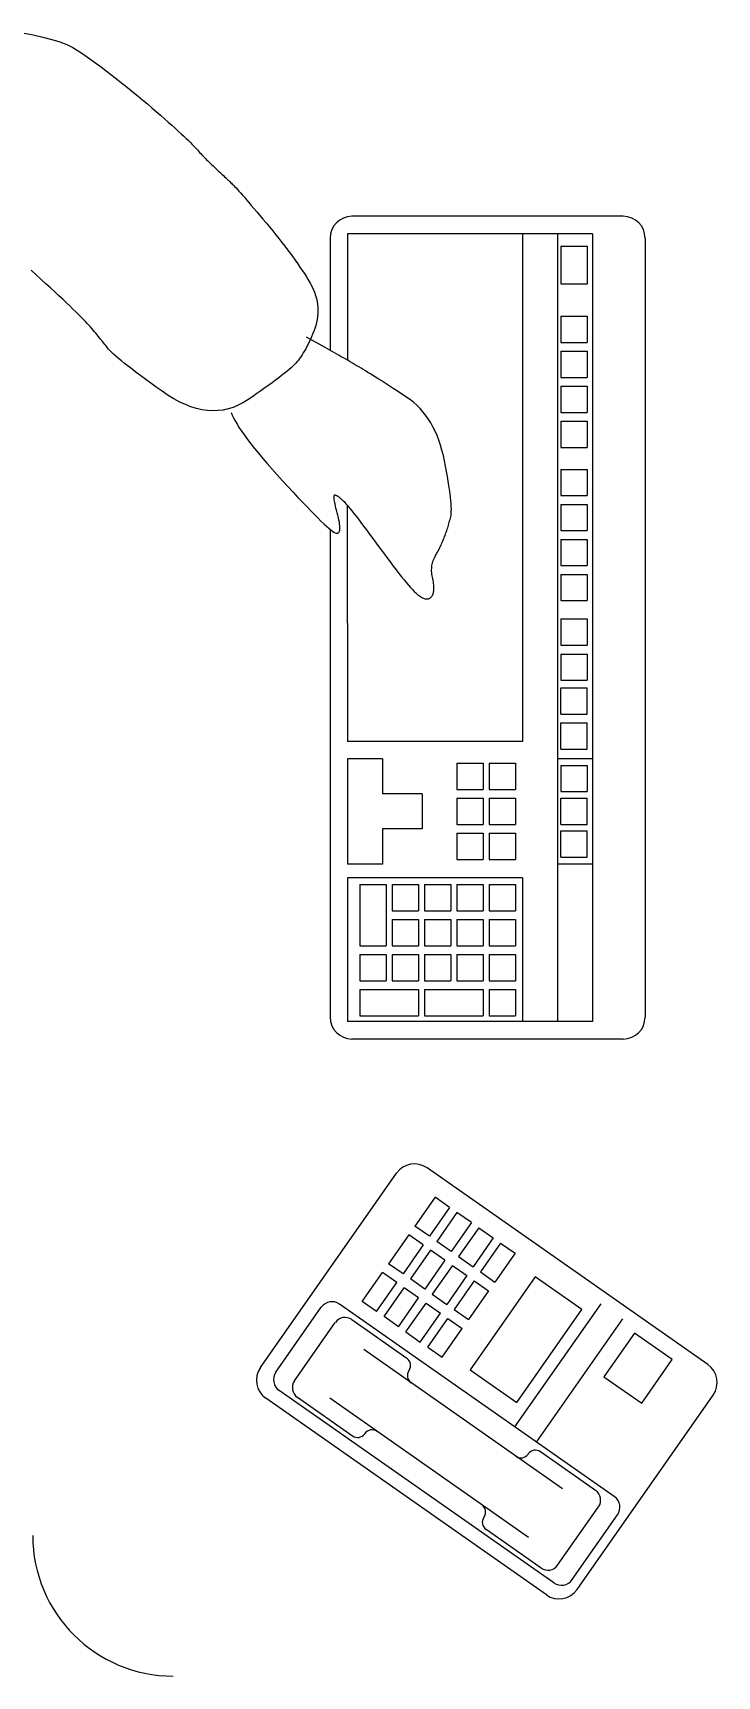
# Model space of a CAD drawing. Header units: metres. Extents: x 1905 to 1922.2, y 1773.7 to 1790.9.
# Drawn here: x 1911.929 to 1912.319, y 1788.964 to 1789.899 of the extents above; entities that cross this region are included whole.
import ezdxf

# ---------------------------------------------------------------- set-up
doc = ezdxf.new("R2010")
doc.units = ezdxf.units.M

# ---------------------------------------------------------------- blocks, each defined once
blk = doc.blocks.new('scrivania_4')
at = {"linetype": 'Continuous'}
for p, q in [((306.50374, 147.72431), (306.50986, 147.72319)), ((306.50986, 147.72319), (306.51545, 147.72195)), ((306.51545, 147.72195), (306.52051, 147.72061)), ((306.52051, 147.72061), (306.52504, 147.71915)), ((306.52504, 147.71915), (306.52904, 147.7176)), ((306.52904, 147.7176), (306.53251, 147.71593)), ((306.53251, 147.71593), (306.53545, 147.71416)), ((306.53545, 147.71416), (306.53812, 147.71232)), ((306.53812, 147.71232), (306.54079, 147.71045)), ((306.54079, 147.71045), (306.54345, 147.70856)), ((306.54345, 147.70856), (306.5461, 147.70665)), ((306.5461, 147.70665), (306.54875, 147.70471)), ((306.54875, 147.70471), (306.5514, 147.70274)), ((306.5514, 147.70274), (306.55403, 147.70075)), ((306.55403, 147.70075), (306.55666, 147.69873)), ((306.55666, 147.69873), (306.55929, 147.69669)), ((306.55929, 147.69669), (306.56191, 147.69462)), ((306.56191, 147.69462), (306.56452, 147.69253)), ((306.56452, 147.69253), (306.56712, 147.69041)), ((306.56712, 147.69041), (306.56972, 147.68826)), ((306.56972, 147.68826), (306.57232, 147.68609)), ((306.57232, 147.68609), (306.5749, 147.6839)), ((306.5749, 147.6839), (306.57748, 147.68168)), ((306.57748, 147.68168), (306.58, 147.67949)), ((306.58, 147.67949), (306.58239, 147.67741)), ((306.58239, 147.67741), (306.58466, 147.67541)), ((306.58466, 147.67541), (306.5868, 147.67352)), ((306.5868, 147.67352), (306.58882, 147.67172)), ((306.58882, 147.67172), (306.59072, 147.67003)), ((306.59072, 147.67003), (306.59249, 147.66842)), ((306.59249, 147.66842), (306.59413, 147.66692)), ((306.59413, 147.66692), (306.59565, 147.66551)), ((306.59565, 147.66551), (306.59705, 147.6642)), ((306.59705, 147.6642), (306.59832, 147.66299)), ((306.59832, 147.66299), (306.59947, 147.66187)), ((306.59947, 147.66187), (306.60049, 147.66085)), ((306.60049, 147.66085), (306.60139, 147.65993)), ((306.60139, 147.65993), (306.60217, 147.65911)), ((306.60217, 147.65911), (306.60282, 147.65838)), ((306.60282, 147.65838), (306.60342, 147.6577)), ((306.60342, 147.6577), (306.60402, 147.65701)), ((306.60402, 147.65701), (306.60464, 147.65633)), ((306.60464, 147.65633), (306.60528, 147.65564)), ((306.60528, 147.65564), (306.60592, 147.65494)), ((306.60592, 147.65494), (306.60658, 147.65425)), ((306.60658, 147.65425), (306.60725, 147.65355)), ((306.60725, 147.65355), (306.60793, 147.65285)), ((306.60793, 147.65285), (306.60863, 147.65214)), ((306.60863, 147.65214), (306.60934, 147.65143)), ((306.60934, 147.65143), (306.61006, 147.65072)), ((306.61006, 147.65072), (306.6108, 147.65001)), ((306.6108, 147.65001), (306.61154, 147.64929)), ((306.61154, 147.64929), (306.6123, 147.64857)), ((306.6123, 147.64857), (306.61308, 147.64785)), ((306.61308, 147.64785), (306.61386, 147.64712)), ((306.61386, 147.64712), (306.61464, 147.6464)), ((306.61464, 147.6464), (306.6154, 147.6457)), ((306.6154, 147.6457), (306.61614, 147.64502)), ((306.61614, 147.64502), (306.61685, 147.64436)), ((306.61685, 147.64436), (306.61754, 147.64372)), ((306.61754, 147.64372), (306.61821, 147.64309)), ((306.61821, 147.64309), (306.61886, 147.64249)), ((306.61886, 147.64249), (306.61948, 147.6419)), ((306.61948, 147.6419), (306.62008, 147.64133)), ((306.62008, 147.64133), (306.62066, 147.64078)), ((306.62066, 147.64078), (306.62122, 147.64025)), ((306.62122, 147.64025), (306.62176, 147.63974)), ((306.62176, 147.63974), (306.62227, 147.63925)), ((306.62227, 147.63925), (306.62276, 147.63877)), ((306.62276, 147.63877), (306.62323, 147.63832)), ((306.62323, 147.63832), (306.62367, 147.63788)), ((306.62367, 147.63788), (306.62415, 147.63739)), ((306.62415, 147.63739), (306.62473, 147.63679)), ((306.62473, 147.63679), (306.62539, 147.63607)), ((306.62539, 147.63607), (306.62615, 147.63524)), ((306.62615, 147.63524), (306.62701, 147.63429)), ((306.62701, 147.63429), (306.62795, 147.63322)), ((306.62795, 147.63322), (306.62899, 147.63204)), ((306.62899, 147.63204), (306.63012, 147.63074)), ((306.63012, 147.63074), (306.63134, 147.62932)), ((306.63134, 147.62932), (306.63266, 147.62779)), ((306.63266, 147.62779), (306.63407, 147.62614)), ((306.63407, 147.62614), (306.63557, 147.62437)), ((306.63557, 147.62437), (306.63717, 147.62249)), ((306.63717, 147.62249), (306.63885, 147.62049)), ((306.63885, 147.62049), (306.64063, 147.61838)), ((306.84568, 147.61995), (306.6913, 147.61995)), ((306.64063, 147.61838), (306.64251, 147.61615)), ((306.64251, 147.61615), (306.6444, 147.61388)), ((306.6444, 147.61388), (306.64624, 147.61164)), ((306.64624, 147.61164), (306.64803, 147.60943)), ((306.64803, 147.60943), (306.64977, 147.60725)), ((306.68881, 147.60999), (306.68881, 147.53802)), ((306.82825, 147.60999), (306.68881, 147.60999)), ((306.78841, 147.60999), (306.78841, 147.32115)), ((306.80833, 147.60999), (306.80833, 147.1618)), ((306.82825, 147.60999), (306.82825, 147.1618)), ((306.64977, 147.60725), (306.65145, 147.60511)), ((306.65145, 147.60511), (306.65308, 147.603)), ((306.65308, 147.603), (306.65466, 147.60092)), ((306.65466, 147.60092), (306.65619, 147.59888)), ((306.67885, 147.6075), (306.67885, 147.54375)), ((306.81024, 147.60296), (306.81024, 147.58153)), ((306.81024, 147.60296), (306.82518, 147.60296)), ((306.82518, 147.60296), (306.82518, 147.58153)), ((306.85813, 147.6075), (306.85813, 147.16429)), ((306.65619, 147.59888), (306.65766, 147.59687)), ((306.65766, 147.59687), (306.65908, 147.59489)), ((306.65908, 147.59489), (306.66045, 147.59295)), ((306.66045, 147.59295), (306.66176, 147.59104)), ((306.66176, 147.59104), (306.66303, 147.58916)), ((306.5116, 147.58665), (306.50878, 147.58925)), ((306.51445, 147.58407), (306.5116, 147.58665)), ((306.51717, 147.58159), (306.51445, 147.58407)), ((306.51976, 147.57922), (306.51717, 147.58159)), ((306.66303, 147.58916), (306.66424, 147.58731)), ((306.66424, 147.58731), (306.6654, 147.5855)), ((306.6654, 147.5855), (306.6665, 147.58372)), ((306.6665, 147.58372), (306.66753, 147.58195)), ((306.66753, 147.58195), (306.66845, 147.5802)), ((306.81024, 147.58153), (306.82518, 147.58153)), ((306.52221, 147.57695), (306.51976, 147.57922)), ((306.52454, 147.57478), (306.52221, 147.57695)), ((306.52674, 147.57273), (306.52454, 147.57478)), ((306.52882, 147.57077), (306.52674, 147.57273)), ((306.66845, 147.5802), (306.66926, 147.57845)), ((306.66926, 147.57845), (306.66997, 147.5767)), ((306.66997, 147.5767), (306.67057, 147.57496)), ((306.67057, 147.57496), (306.67107, 147.57323)), ((306.67107, 147.57323), (306.67146, 147.5715)), ((306.53076, 147.56893), (306.52882, 147.57077)), ((306.53257, 147.56718), (306.53076, 147.56893)), ((306.53426, 147.56554), (306.53257, 147.56718)), ((306.53581, 147.56401), (306.53426, 147.56554)), ((306.53724, 147.56258), (306.53581, 147.56401)), ((306.53853, 147.56126), (306.53724, 147.56258)), ((306.67146, 147.5715), (306.67174, 147.56977)), ((306.67181, 147.56293), (306.67156, 147.56124)), ((306.67174, 147.56977), (306.67192, 147.56805)), ((306.67195, 147.56463), (306.67181, 147.56293)), ((306.67192, 147.56805), (306.67199, 147.56634)), ((306.67199, 147.56634), (306.67195, 147.56463)), ((306.81024, 147.56312), (306.82518, 147.56312)), ((306.81024, 147.56312), (306.81024, 147.54818)), ((306.82518, 147.56312), (306.82518, 147.54818)), ((306.5397, 147.56004), (306.53853, 147.56126)), ((306.54074, 147.55893), (306.5397, 147.56004)), ((306.54165, 147.55792), (306.54074, 147.55893)), ((306.54248, 147.55697), (306.54165, 147.55792)), ((306.54329, 147.55605), (306.54248, 147.55697)), ((306.54408, 147.55514), (306.54329, 147.55605)), ((306.54485, 147.55425), (306.54408, 147.55514)), ((306.54559, 147.55338), (306.54485, 147.55425)), ((306.54631, 147.55252), (306.54559, 147.55338)), ((306.66956, 147.55453), (306.66893, 147.55293)), ((306.67018, 147.55618), (306.66956, 147.55453)), ((306.67075, 147.55786), (306.67018, 147.55618)), ((306.67121, 147.55954), (306.67075, 147.55786)), ((306.67156, 147.56124), (306.67121, 147.55954)), ((306.54701, 147.55169), (306.54631, 147.55252)), ((306.54769, 147.55088), (306.54701, 147.55169)), ((306.54834, 147.55008), (306.54769, 147.55088)), ((306.54897, 147.5493), (306.54834, 147.55008)), ((306.54958, 147.54854), (306.54897, 147.5493)), ((306.55017, 147.54781), (306.54958, 147.54854)), ((306.55074, 147.54708), (306.55017, 147.54781)), ((306.55128, 147.54638), (306.55074, 147.54708)), ((306.5518, 147.5457), (306.55128, 147.54638)), ((306.5523, 147.54504), (306.5518, 147.5457)), ((306.55288, 147.54433), (306.5523, 147.54504)), ((306.55364, 147.54351), (306.55288, 147.54433)), ((306.66501, 147.54453), (306.66433, 147.54332)), ((306.66568, 147.54579), (306.66501, 147.54453)), ((306.67615, 147.54528), (306.66556, 147.55127)), ((306.66634, 147.54711), (306.66568, 147.54579)), ((306.667, 147.54848), (306.66634, 147.54711)), ((306.66765, 147.54991), (306.667, 147.54848)), ((306.66829, 147.55139), (306.66765, 147.54991)), ((306.66893, 147.55293), (306.66829, 147.55139)), ((306.67747, 147.54454), (306.67615, 147.54528)), ((306.67879, 147.54379), (306.67747, 147.54454)), ((306.81024, 147.54818), (306.82518, 147.54818)), ((306.55458, 147.54257), (306.55364, 147.54351)), ((306.5557, 147.54153), (306.55458, 147.54257)), ((306.557, 147.54038), (306.5557, 147.54153)), ((306.55849, 147.53911), (306.557, 147.54038)), ((306.56015, 147.53774), (306.55849, 147.53911)), ((306.562, 147.53625), (306.56015, 147.53774)), ((306.56403, 147.53465), (306.562, 147.53625)), ((306.56624, 147.53295), (306.56403, 147.53465)), ((306.6577, 147.53471), (306.65667, 147.53376)), ((306.65861, 147.5356), (306.6577, 147.53471)), ((306.6594, 147.53642), (306.65861, 147.5356)), ((306.66013, 147.53724), (306.6594, 147.53642)), ((306.66085, 147.53812), (306.66013, 147.53724)), ((306.66156, 147.53905), (306.66085, 147.53812)), ((306.66226, 147.54003), (306.66156, 147.53905)), ((306.66296, 147.54107), (306.66226, 147.54003)), ((306.66365, 147.54217), (306.66296, 147.54107)), ((306.66433, 147.54332), (306.66365, 147.54217)), ((306.6801, 147.54304), (306.67879, 147.54379)), ((306.6814, 147.5423), (306.6801, 147.54304)), ((306.68269, 147.54156), (306.6814, 147.5423)), ((306.68398, 147.54082), (306.68269, 147.54156)), ((306.68527, 147.54008), (306.68398, 147.54082)), ((306.68654, 147.53934), (306.68527, 147.54008)), ((306.68781, 147.5386), (306.68654, 147.53934)), ((306.68908, 147.53787), (306.68781, 147.5386)), ((306.69033, 147.53714), (306.68908, 147.53787)), ((306.69159, 147.53641), (306.69033, 147.53714)), ((306.69283, 147.53568), (306.69159, 147.53641)), ((306.69407, 147.53495), (306.69283, 147.53568)), ((306.6953, 147.53422), (306.69407, 147.53495)), ((306.81024, 147.5432), (306.82518, 147.5432)), ((306.81024, 147.5432), (306.81024, 147.52826)), ((306.82518, 147.5432), (306.82518, 147.52826)), ((306.56864, 147.53113), (306.56624, 147.53295)), ((306.57121, 147.5292), (306.56864, 147.53113)), ((306.57397, 147.52715), (306.57121, 147.5292)), ((306.5769, 147.525), (306.57397, 147.52715)), ((306.64597, 147.52528), (306.64395, 147.52382)), ((306.64787, 147.52669), (306.64597, 147.52528)), ((306.64964, 147.52803), (306.64787, 147.52669)), ((306.65129, 147.5293), (306.64964, 147.52803)), ((306.65282, 147.53051), (306.65129, 147.5293)), ((306.65423, 147.53166), (306.65282, 147.53051)), ((306.65551, 147.53274), (306.65423, 147.53166)), ((306.65667, 147.53376), (306.65551, 147.53274)), ((306.69653, 147.5335), (306.6953, 147.53422)), ((306.69777, 147.53275), (306.69653, 147.5335)), ((306.69907, 147.53197), (306.69777, 147.53275)), ((306.70042, 147.53115), (306.69907, 147.53197)), ((306.70182, 147.53029), (306.70042, 147.53115)), ((306.70328, 147.52938), (306.70182, 147.53029)), ((306.70478, 147.52844), (306.70328, 147.52938)), ((306.70633, 147.52747), (306.70478, 147.52844)), ((306.70794, 147.52645), (306.70633, 147.52747)), ((306.70959, 147.52539), (306.70794, 147.52645)), ((306.7113, 147.52429), (306.70959, 147.52539)), ((306.81024, 147.52826), (306.82518, 147.52826)), ((306.58002, 147.52274), (306.5769, 147.525)), ((306.58332, 147.52037), (306.58002, 147.52274)), ((306.58669, 147.51807), (306.58332, 147.52037)), ((306.59002, 147.51604), (306.58669, 147.51807)), ((306.5933, 147.51428), (306.59002, 147.51604)), ((306.63465, 147.5173), (306.63201, 147.51551)), ((306.63716, 147.51903), (306.63465, 147.5173)), ((306.63955, 147.52069), (306.63716, 147.51903)), ((306.64181, 147.52229), (306.63955, 147.52069)), ((306.64395, 147.52382), (306.64181, 147.52229)), ((306.71306, 147.52316), (306.7113, 147.52429)), ((306.71487, 147.52198), (306.71306, 147.52316)), ((306.71673, 147.52077), (306.71487, 147.52198)), ((306.71864, 147.51952), (306.71673, 147.52077)), ((306.7206, 147.51822), (306.71864, 147.51952)), ((306.72261, 147.51689), (306.7206, 147.51822)), ((306.72461, 147.51549), (306.72261, 147.51689)), ((306.81024, 147.52328), (306.82518, 147.52328)), ((306.81024, 147.52328), (306.81024, 147.50834)), ((306.82518, 147.52328), (306.82518, 147.50834)), ((306.59654, 147.51278), (306.5933, 147.51428)), ((306.59973, 147.51154), (306.59654, 147.51278)), ((306.60288, 147.51058), (306.59973, 147.51154)), ((306.60599, 147.50987), (306.60288, 147.51058)), ((306.60906, 147.50944), (306.60599, 147.50987)), ((306.61208, 147.50927), (306.60906, 147.50944)), ((306.61506, 147.50936), (306.61208, 147.50927)), ((306.61799, 147.50972), (306.61506, 147.50936)), ((306.62088, 147.51035), (306.61799, 147.50972)), ((306.62373, 147.51124), (306.62088, 147.51035)), ((306.62255, 147.50834), (306.62315, 147.50686)), ((306.62315, 147.50686), (306.62391, 147.50525)), ((306.62654, 147.5124), (306.62373, 147.51124)), ((306.6293, 147.51382), (306.62654, 147.5124)), ((306.63201, 147.51551), (306.6293, 147.51382)), ((306.72652, 147.51397), (306.72461, 147.51549)), ((306.72834, 147.51233), (306.72652, 147.51397)), ((306.73007, 147.51059), (306.72834, 147.51233)), ((306.73171, 147.50872), (306.73007, 147.51059)), ((306.73327, 147.50675), (306.73171, 147.50872)), ((306.73474, 147.50466), (306.73327, 147.50675)), ((306.81024, 147.50834), (306.82518, 147.50834)), ((306.62391, 147.50525), (306.62484, 147.50352)), ((306.62484, 147.50352), (306.62594, 147.50166)), ((306.62594, 147.50166), (306.62719, 147.49968)), ((306.62719, 147.49968), (306.62862, 147.49757)), ((306.62862, 147.49757), (306.6302, 147.49533)), ((306.73612, 147.50247), (306.73474, 147.50466)), ((306.73741, 147.50015), (306.73612, 147.50247)), ((306.73862, 147.49772), (306.73741, 147.50015)), ((306.73973, 147.49519), (306.73862, 147.49772)), ((306.81024, 147.50336), (306.82518, 147.50336)), ((306.81024, 147.50336), (306.81024, 147.48842)), ((306.82518, 147.50336), (306.82518, 147.48842)), ((306.6302, 147.49533), (306.63195, 147.49296)), ((306.63195, 147.49296), (306.63387, 147.49047)), ((306.63387, 147.49047), (306.63595, 147.48785)), ((306.63595, 147.48785), (306.63819, 147.4851)), ((306.74076, 147.49253), (306.73973, 147.49519)), ((306.7417, 147.48977), (306.74076, 147.49253)), ((306.74256, 147.48689), (306.7417, 147.48977)), ((306.81024, 147.48842), (306.82518, 147.48842)), ((306.63819, 147.4851), (306.6406, 147.48223)), ((306.6406, 147.48223), (306.64317, 147.47923)), ((306.64317, 147.47923), (306.6459, 147.4761)), ((306.74333, 147.4839), (306.74256, 147.48689)), ((306.744, 147.48079), (306.74333, 147.4839)), ((306.74461, 147.4777), (306.744, 147.48079)), ((306.6459, 147.4761), (306.6488, 147.47284)), ((306.6488, 147.47284), (306.65187, 147.46946)), ((306.65187, 147.46946), (306.65493, 147.46612)), ((306.74517, 147.47476), (306.74461, 147.4777)), ((306.74568, 147.47197), (306.74517, 147.47476)), ((306.74613, 147.46932), (306.74568, 147.47197)), ((306.74653, 147.46682), (306.74613, 147.46932)), ((306.81024, 147.47596), (306.82518, 147.47596)), ((306.81024, 147.47596), (306.81024, 147.46102)), ((306.82518, 147.47596), (306.82518, 147.46102)), ((306.65493, 147.46612), (306.65784, 147.46297)), ((306.65784, 147.46297), (306.66058, 147.46003)), ((306.66058, 147.46003), (306.66317, 147.45728)), ((306.68118, 147.46045), (306.68122, 147.46083)), ((306.68119, 147.45997), (306.68118, 147.46045)), ((306.68122, 147.45939), (306.68119, 147.45997)), ((306.68122, 147.46083), (306.68129, 147.46112)), ((306.68129, 147.46112), (306.6814, 147.46131)), ((306.6814, 147.46131), (306.68155, 147.46141)), ((306.68155, 147.46141), (306.68173, 147.46141)), ((306.68173, 147.46141), (306.68195, 147.46135)), ((306.68195, 147.46135), (306.68217, 147.46126)), ((306.68217, 147.46126), (306.68241, 147.46115)), ((306.68241, 147.46115), (306.68266, 147.46102)), ((306.68266, 147.46102), (306.68293, 147.46087)), ((306.68293, 147.46087), (306.68321, 147.46069)), ((306.68321, 147.46069), (306.68351, 147.46048)), ((306.68351, 147.46048), (306.68382, 147.46026)), ((306.68382, 147.46026), (306.68415, 147.46001)), ((306.68415, 147.46001), (306.68449, 147.45974)), ((306.68449, 147.45974), (306.68484, 147.45944)), ((306.74688, 147.46446), (306.74653, 147.46682)), ((306.74718, 147.46225), (306.74688, 147.46446)), ((306.74742, 147.46019), (306.74718, 147.46225)), ((306.74762, 147.45828), (306.74742, 147.46019)), ((306.81024, 147.46102), (306.82518, 147.46102)), ((306.66317, 147.45728), (306.6656, 147.45474)), ((306.6656, 147.45474), (306.66786, 147.45239)), ((306.66786, 147.45239), (306.66997, 147.45025)), ((306.6813, 147.45872), (306.68122, 147.45939)), ((306.68142, 147.45795), (306.6813, 147.45872)), ((306.68157, 147.45708), (306.68142, 147.45795)), ((306.68175, 147.45612), (306.68157, 147.45708)), ((306.68198, 147.45506), (306.68175, 147.45612)), ((306.68224, 147.45391), (306.68198, 147.45506)), ((306.68254, 147.45266), (306.68224, 147.45391)), ((306.68288, 147.45131), (306.68254, 147.45266)), ((306.68325, 147.44987), (306.68288, 147.45131)), ((306.68484, 147.45944), (306.68521, 147.45912)), ((306.68521, 147.45912), (306.6856, 147.45877)), ((306.6856, 147.45877), (306.68599, 147.45841)), ((306.68599, 147.45841), (306.68641, 147.45801)), ((306.68641, 147.45801), (306.68683, 147.4576)), ((306.68683, 147.4576), (306.68732, 147.4571)), ((306.68732, 147.4571), (306.68791, 147.45644)), ((306.68791, 147.45644), (306.68861, 147.45563)), ((306.68861, 147.45563), (306.68881, 147.32115)), ((306.68861, 147.45563), (306.68941, 147.45467)), ((306.68941, 147.45467), (306.69031, 147.45355)), ((306.69031, 147.45355), (306.69132, 147.45229)), ((306.69132, 147.45229), (306.69243, 147.45087)), ((306.69243, 147.45087), (306.69365, 147.4493)), ((306.74776, 147.45651), (306.74762, 147.45828)), ((306.74769, 147.44988), (306.74781, 147.45091)), ((306.74785, 147.45489), (306.74776, 147.45651)), ((306.74781, 147.45091), (306.74787, 147.45209)), ((306.74789, 147.45342), (306.74785, 147.45489)), ((306.74787, 147.45209), (306.74789, 147.45342)), ((306.81024, 147.45604), (306.82518, 147.45604)), ((306.81024, 147.45604), (306.81024, 147.4411)), ((306.82518, 147.45604), (306.82518, 147.4411)), ((306.66997, 147.45025), (306.67191, 147.4483)), ((306.67191, 147.4483), (306.6737, 147.44655)), ((306.6737, 147.44655), (306.67533, 147.44501)), ((306.67533, 147.44501), (306.67679, 147.44366)), ((306.67679, 147.44366), (306.6781, 147.44251)), ((306.6781, 147.44251), (306.67924, 147.44156)), ((306.67885, 147.44188), (306.67885, 147.16429)), ((306.67924, 147.44156), (306.68023, 147.44082)), ((306.68361, 147.44843), (306.68325, 147.44987)), ((306.68392, 147.4471), (306.68361, 147.44843)), ((306.68416, 147.44588), (306.68392, 147.4471)), ((306.68433, 147.44477), (306.68416, 147.44588)), ((306.68431, 147.44084), (306.68444, 147.44141)), ((306.68445, 147.44377), (306.68433, 147.44477)), ((306.68444, 147.44141), (306.6845, 147.44209)), ((306.68451, 147.44287), (306.68445, 147.44377)), ((306.6845, 147.44209), (306.68451, 147.44287)), ((306.69365, 147.4493), (306.69497, 147.44757)), ((306.69497, 147.44757), (306.69639, 147.44569)), ((306.69639, 147.44569), (306.69792, 147.44366)), ((306.69792, 147.44366), (306.69955, 147.44148)), ((306.69955, 147.44148), (306.70129, 147.43914)), ((306.74507, 147.44053), (306.74532, 147.44126)), ((306.74532, 147.44126), (306.74556, 147.442)), ((306.74556, 147.442), (306.7458, 147.44275)), ((306.7458, 147.44275), (306.74603, 147.4435)), ((306.74603, 147.4435), (306.74626, 147.44426)), ((306.74626, 147.44426), (306.74648, 147.44503)), ((306.74648, 147.44503), (306.7467, 147.44581)), ((306.7467, 147.44581), (306.74691, 147.44659)), ((306.74691, 147.44659), (306.74712, 147.44739)), ((306.74712, 147.44739), (306.74732, 147.44819)), ((306.74732, 147.44819), (306.74752, 147.449)), ((306.74752, 147.449), (306.74769, 147.44988)), ((306.81024, 147.4411), (306.82518, 147.4411)), ((306.68023, 147.44082), (306.68105, 147.44027)), ((306.68105, 147.44027), (306.68171, 147.43992)), ((306.68171, 147.43992), (306.68227, 147.43973)), ((306.68227, 147.43973), (306.68276, 147.43964)), ((306.68276, 147.43964), (306.6832, 147.43966)), ((306.6832, 147.43966), (306.68357, 147.4398)), ((306.68357, 147.4398), (306.68388, 147.44004)), ((306.68388, 147.44004), (306.68413, 147.44039)), ((306.68413, 147.44039), (306.68431, 147.44084)), ((306.70129, 147.43914), (306.70313, 147.43665)), ((306.70313, 147.43665), (306.70508, 147.43401)), ((306.70508, 147.43401), (306.70713, 147.43122)), ((306.74138, 147.43156), (306.7417, 147.43223)), ((306.7417, 147.43223), (306.74202, 147.43291)), ((306.74202, 147.43291), (306.74233, 147.43359)), ((306.74233, 147.43359), (306.74263, 147.43427)), ((306.74263, 147.43427), (306.74292, 147.43495)), ((306.74292, 147.43495), (306.74321, 147.43563)), ((306.74321, 147.43563), (306.74349, 147.43632)), ((306.74349, 147.43632), (306.74377, 147.437)), ((306.74377, 147.437), (306.74404, 147.43769)), ((306.74404, 147.43769), (306.74431, 147.43839)), ((306.74431, 147.43839), (306.74457, 147.4391)), ((306.74457, 147.4391), (306.74482, 147.43981)), ((306.74482, 147.43981), (306.74507, 147.44053)), ((306.81024, 147.43612), (306.82518, 147.43612)), ((306.81024, 147.43612), (306.81024, 147.42118)), ((306.82518, 147.43612), (306.82518, 147.42118)), ((306.70713, 147.43122), (306.70919, 147.42842)), ((306.70919, 147.42842), (306.71115, 147.42577)), ((306.71115, 147.42577), (306.71302, 147.42328)), ((306.71302, 147.42328), (306.71481, 147.42093)), ((306.737, 147.42196), (306.73718, 147.42271)), ((306.73718, 147.42271), (306.73739, 147.42344)), ((306.73739, 147.42344), (306.73763, 147.42416)), ((306.73763, 147.42416), (306.73792, 147.42486)), ((306.73792, 147.42486), (306.73824, 147.42554)), ((306.73824, 147.42554), (306.73859, 147.42622)), ((306.73859, 147.42622), (306.73896, 147.42688)), ((306.73896, 147.42688), (306.73933, 147.42754)), ((306.73933, 147.42754), (306.73969, 147.42821)), ((306.73969, 147.42821), (306.74004, 147.42888)), ((306.74004, 147.42888), (306.74038, 147.42954)), ((306.74038, 147.42954), (306.74072, 147.43021)), ((306.74072, 147.43021), (306.74106, 147.43089)), ((306.74106, 147.43089), (306.74138, 147.43156)), ((306.71481, 147.42093), (306.7165, 147.41873)), ((306.7165, 147.41873), (306.71809, 147.41669)), ((306.71809, 147.41669), (306.7196, 147.41479)), ((306.7196, 147.41479), (306.72102, 147.41304)), ((306.72102, 147.41304), (306.72234, 147.41144)), ((306.73667, 147.41882), (306.7367, 147.41963)), ((306.73668, 147.41799), (306.73667, 147.41882)), ((306.73673, 147.41715), (306.73668, 147.41799)), ((306.7367, 147.41963), (306.73677, 147.42042)), ((306.73681, 147.4163), (306.73673, 147.41715)), ((306.73677, 147.42042), (306.73687, 147.4212)), ((306.73693, 147.41542), (306.73681, 147.4163)), ((306.73687, 147.4212), (306.737, 147.42196)), ((306.73709, 147.41454), (306.73693, 147.41542)), ((306.73728, 147.41364), (306.73709, 147.41454)), ((306.73747, 147.41274), (306.73728, 147.41364)), ((306.81024, 147.42118), (306.82518, 147.42118)), ((306.81024, 147.4162), (306.82518, 147.4162)), ((306.81024, 147.4162), (306.81024, 147.40126)), ((306.82518, 147.4162), (306.82518, 147.40126)), ((306.72234, 147.41144), (306.72357, 147.40999)), ((306.72357, 147.40999), (306.72472, 147.40869)), ((306.72472, 147.40869), (306.72576, 147.40755)), ((306.72576, 147.40755), (306.72672, 147.40654)), ((306.72672, 147.40654), (306.72759, 147.40569)), ((306.72759, 147.40569), (306.72836, 147.40499)), ((306.72836, 147.40499), (306.72905, 147.40444)), ((306.72905, 147.40444), (306.72967, 147.40399)), ((306.72967, 147.40399), (306.73028, 147.4036)), ((306.73028, 147.4036), (306.73087, 147.40325)), ((306.73656, 147.40349), (306.73684, 147.40387)), ((306.73684, 147.40387), (306.73709, 147.40428)), ((306.73709, 147.40428), (306.73732, 147.40472)), ((306.73732, 147.40472), (306.7375, 147.4052)), ((306.73764, 147.41188), (306.73747, 147.41274)), ((306.7375, 147.4052), (306.73766, 147.40571)), ((306.73777, 147.41106), (306.73764, 147.41188)), ((306.73766, 147.40571), (306.73779, 147.40626)), ((306.73787, 147.41027), (306.73777, 147.41106)), ((306.73779, 147.40626), (306.73788, 147.40684)), ((306.73793, 147.40951), (306.73787, 147.41027)), ((306.73788, 147.40684), (306.73794, 147.40746)), ((306.73797, 147.4088), (306.73793, 147.40951)), ((306.73794, 147.40746), (306.73797, 147.40811)), ((306.73797, 147.40811), (306.73797, 147.4088)), ((306.73087, 147.40325), (306.73143, 147.40296)), ((306.73143, 147.40296), (306.73197, 147.40271)), ((306.73197, 147.40271), (306.73249, 147.40252)), ((306.73249, 147.40252), (306.73299, 147.40239)), ((306.73299, 147.40239), (306.73347, 147.4023)), ((306.73347, 147.4023), (306.73393, 147.40227)), ((306.73393, 147.40227), (306.73437, 147.40229)), ((306.73437, 147.40229), (306.73479, 147.40236)), ((306.73479, 147.40236), (306.73518, 147.40248)), ((306.73518, 147.40248), (306.73556, 147.40266)), ((306.73556, 147.40266), (306.73591, 147.40288)), ((306.73591, 147.40288), (306.73624, 147.40316)), ((306.73624, 147.40316), (306.73656, 147.40349)), ((306.81024, 147.40126), (306.82518, 147.40126)), ((306.81024, 147.39083), (306.82518, 147.39083)), ((306.81024, 147.39083), (306.81024, 147.37589)), ((306.82518, 147.39083), (306.82518, 147.37589)), ((306.81024, 147.37589), (306.82518, 147.37589)), ((306.81024, 147.37091), (306.82518, 147.37091)), ((306.81024, 147.37091), (306.81024, 147.35597)), ((306.82518, 147.37091), (306.82518, 147.35597)), ((306.81024, 147.35597), (306.82518, 147.35597)), ((306.81024, 147.3367), (306.81024, 147.35164)), ((306.81024, 147.35164), (306.82518, 147.35164)), ((306.82518, 147.3367), (306.82518, 147.35164)), ((306.81024, 147.3367), (306.82518, 147.3367)), ((306.81024, 147.31678), (306.81024, 147.33172)), ((306.81024, 147.33172), (306.82518, 147.33172)), ((306.82518, 147.31678), (306.82518, 147.33172)), ((306.78841, 147.32115), (306.68881, 147.32115)), ((306.70873, 147.31119), (306.68881, 147.31119)), ((306.68881, 147.31119), (306.68881, 147.25143)), ((306.70873, 147.31119), (306.70873, 147.29127)), ((306.82825, 147.31119), (306.80833, 147.31119)), ((306.81024, 147.31678), (306.82518, 147.31678)), ((306.75099, 147.30873), (306.75099, 147.29379)), ((306.75099, 147.30873), (306.76593, 147.30873)), ((306.76593, 147.30873), (306.76593, 147.29379)), ((306.76938, 147.30873), (306.78432, 147.30873)), ((306.76938, 147.30873), (306.76938, 147.29379)), ((306.78432, 147.30873), (306.78432, 147.29379)), ((306.81025, 147.30755), (306.81025, 147.29261)), ((306.81025, 147.30755), (306.82519, 147.30755)), ((306.82519, 147.30755), (306.82519, 147.29261)), ((306.75099, 147.29379), (306.76593, 147.29379)), ((306.76938, 147.29379), (306.78432, 147.29379)), ((306.81025, 147.29261), (306.82519, 147.29261)), ((306.73121, 147.29127), (306.70873, 147.29127)), ((306.73121, 147.29127), (306.73121, 147.27135)), ((306.75099, 147.28881), (306.75099, 147.27387)), ((306.75099, 147.28881), (306.76593, 147.28881)), ((306.76593, 147.28881), (306.76593, 147.27387)), ((306.76938, 147.28881), (306.76938, 147.27387)), ((306.76938, 147.28881), (306.78432, 147.28881)), ((306.78432, 147.28881), (306.78432, 147.27387)), ((306.81025, 147.28892), (306.82519, 147.28892)), ((306.81025, 147.27398), (306.81025, 147.28892)), ((306.82519, 147.27398), (306.82519, 147.28892)), ((306.75099, 147.27387), (306.76593, 147.27387)), ((306.76938, 147.27387), (306.78432, 147.27387)), ((306.81025, 147.27398), (306.82519, 147.27398)), ((306.73121, 147.27135), (306.70873, 147.27135)), ((306.70873, 147.27135), (306.70873, 147.25143)), ((306.75099, 147.26889), (306.76593, 147.26889)), ((306.75099, 147.26889), (306.75099, 147.25395)), ((306.76593, 147.26889), (306.76593, 147.25395)), ((306.76938, 147.26889), (306.78432, 147.26889)), ((306.76938, 147.26889), (306.76938, 147.25395)), ((306.78432, 147.26889), (306.78432, 147.25395)), ((306.81025, 147.27027), (306.82519, 147.27027)), ((306.81025, 147.25533), (306.81025, 147.27027)), ((306.82519, 147.25533), (306.82519, 147.27027)), ((306.81025, 147.25533), (306.82519, 147.25533)), ((306.70873, 147.25143), (306.68881, 147.25143)), ((306.75099, 147.25395), (306.76593, 147.25395)), ((306.76938, 147.25395), (306.78432, 147.25395)), ((306.82825, 147.25143), (306.80833, 147.25143)), ((306.78841, 147.24354), (306.68881, 147.24354)), ((306.68881, 147.24354), (306.68881, 147.1618)), ((306.69581, 147.2398), (306.69581, 147.20494)), ((306.69581, 147.2398), (306.71074, 147.2398)), ((306.71074, 147.2398), (306.71074, 147.20494)), ((306.7142, 147.2398), (306.7142, 147.22486)), ((306.7142, 147.2398), (306.72914, 147.2398)), ((306.72914, 147.2398), (306.72914, 147.22486)), ((306.73259, 147.2398), (306.73259, 147.22486)), ((306.73259, 147.2398), (306.74753, 147.2398)), ((306.74753, 147.2398), (306.74753, 147.22486)), ((306.75099, 147.2398), (306.76593, 147.2398)), ((306.75099, 147.2398), (306.75099, 147.22486)), ((306.76593, 147.2398), (306.76593, 147.22486)), ((306.76938, 147.2398), (306.76938, 147.22486)), ((306.76938, 147.2398), (306.78432, 147.2398)), ((306.78432, 147.2398), (306.78432, 147.22486)), ((306.78841, 147.24354), (306.78841, 147.1618)), ((306.7142, 147.22486), (306.72914, 147.22486)), ((306.7142, 147.21988), (306.72914, 147.21988)), ((306.7142, 147.21988), (306.7142, 147.20494)), ((306.72914, 147.21988), (306.72914, 147.20494)), ((306.73259, 147.22486), (306.74753, 147.22486)), ((306.73259, 147.21988), (306.74753, 147.21988)), ((306.73259, 147.21988), (306.73259, 147.20494)), ((306.74753, 147.21988), (306.74753, 147.20494)), ((306.75099, 147.22486), (306.76593, 147.22486)), ((306.75099, 147.21988), (306.75099, 147.20494)), ((306.75099, 147.21988), (306.76593, 147.21988)), ((306.76593, 147.21988), (306.76593, 147.20494)), ((306.76938, 147.22486), (306.78432, 147.22486)), ((306.76938, 147.21988), (306.78432, 147.21988)), ((306.76938, 147.21988), (306.76938, 147.20494)), ((306.78432, 147.21988), (306.78432, 147.20494)), ((306.69581, 147.20494), (306.71074, 147.20494)), ((306.69581, 147.19996), (306.71074, 147.19996)), ((306.69581, 147.19996), (306.69581, 147.18502)), ((306.71074, 147.19996), (306.71074, 147.18502)), ((306.7142, 147.20494), (306.72914, 147.20494)), ((306.7142, 147.19996), (306.72914, 147.19996)), ((306.7142, 147.19996), (306.7142, 147.18502)), ((306.72914, 147.19996), (306.72914, 147.18502)), ((306.73259, 147.20494), (306.74753, 147.20494)), ((306.73259, 147.19996), (306.74753, 147.19996)), ((306.73259, 147.19996), (306.73259, 147.18502)), ((306.74753, 147.19996), (306.74753, 147.18502)), ((306.75099, 147.20494), (306.76593, 147.20494)), ((306.75099, 147.19996), (306.75099, 147.18502)), ((306.75099, 147.19996), (306.76593, 147.19996)), ((306.76593, 147.19996), (306.76593, 147.18502)), ((306.76938, 147.20494), (306.78432, 147.20494)), ((306.76938, 147.19996), (306.78432, 147.19996)), ((306.76938, 147.19996), (306.76938, 147.18502)), ((306.78432, 147.19996), (306.78432, 147.18502)), ((306.69581, 147.18502), (306.71074, 147.18502)), ((306.69581, 147.18004), (306.72914, 147.18004)), ((306.69581, 147.18004), (306.69581, 147.1651)), ((306.7142, 147.18502), (306.72914, 147.18502)), ((306.72914, 147.18004), (306.72914, 147.1651)), ((306.73259, 147.18502), (306.74753, 147.18502)), ((306.73259, 147.18004), (306.76593, 147.18004)), ((306.73259, 147.18004), (306.73259, 147.1651)), ((306.75099, 147.18502), (306.76593, 147.18502)), ((306.76593, 147.18004), (306.76593, 147.1651)), ((306.76938, 147.18502), (306.78432, 147.18502)), ((306.76938, 147.18004), (306.78432, 147.18004)), ((306.76938, 147.18004), (306.76938, 147.1651)), ((306.78432, 147.18004), (306.78432, 147.1651)), ((306.82825, 147.1618), (306.68881, 147.1618)), ((306.69581, 147.1651), (306.72914, 147.1651)), ((306.73259, 147.1651), (306.76593, 147.1651)), ((306.76938, 147.1651), (306.78432, 147.1651)), ((306.84568, 147.15184), (306.6913, 147.15184)), ((306.89379, 146.96664), (306.73407, 147.07851)), ((306.63921, 146.96488), (306.71666, 147.07545)), ((306.73866, 147.06181), (306.72719, 147.04543)), ((306.74685, 147.05607), (306.73866, 147.06181)), ((306.74685, 147.05607), (306.73538, 147.03969)), ((306.75108, 147.05311), (306.73961, 147.03673)), ((306.75927, 147.04737), (306.75108, 147.05311)), ((306.72366, 147.0404), (306.71219, 147.02402)), ((306.73185, 147.03466), (306.72366, 147.0404)), ((306.73538, 147.03969), (306.72719, 147.04543)), ((306.75927, 147.04737), (306.7478, 147.03099)), ((306.7635, 147.04441), (306.75203, 147.02803)), ((306.7635, 147.04441), (306.77169, 147.03867)), ((306.73185, 147.03466), (306.72038, 147.01828)), ((306.73608, 147.0317), (306.72461, 147.01532)), ((306.74427, 147.02596), (306.73608, 147.0317)), ((306.7478, 147.03099), (306.73961, 147.03673)), ((306.77169, 147.03867), (306.76022, 147.02229)), ((306.77592, 147.03571), (306.76445, 147.01933)), ((306.78411, 147.02997), (306.77264, 147.01359)), ((306.77592, 147.03571), (306.78411, 147.02997)), ((306.72038, 147.01828), (306.71219, 147.02402)), ((306.74427, 147.02596), (306.7328, 147.00958)), ((306.7485, 147.023), (306.73703, 147.00662)), ((306.7485, 147.023), (306.75669, 147.01726)), ((306.75203, 147.02803), (306.76022, 147.02229)), ((306.69719, 147.0026), (306.70866, 147.01899)), ((306.70538, 146.99687), (306.71685, 147.01325)), ((306.71685, 147.01325), (306.70866, 147.01899)), ((306.7328, 147.00958), (306.72461, 147.01532)), ((306.75669, 147.01726), (306.74522, 147.00088)), ((306.76092, 147.0143), (306.74945, 146.99792)), ((306.79567, 147.0165), (306.75863, 146.96363)), ((306.76092, 147.0143), (306.76911, 147.00856)), ((306.76445, 147.01933), (306.77264, 147.01359)), ((306.82209, 146.99799), (306.79567, 147.0165)), ((306.70538, 146.99687), (306.69719, 147.0026)), ((306.70961, 146.9939), (306.72108, 147.01029)), ((306.7178, 146.98817), (306.72927, 147.00455)), ((306.72927, 147.00455), (306.72108, 147.01029)), ((306.72203, 146.9852), (306.7335, 147.00159)), ((306.7335, 147.00159), (306.74169, 146.99585)), ((306.73703, 147.00662), (306.74522, 147.00088)), ((306.76911, 147.00856), (306.75764, 146.99218)), ((306.64806, 146.96234), (306.67388, 146.9992)), ((306.84062, 146.89156), (306.68432, 147.00104)), ((306.69127, 146.99221), (306.7226, 146.97027)), ((306.7178, 146.98817), (306.70961, 146.9939)), ((306.73022, 146.97947), (306.74169, 146.99585)), ((306.73445, 146.9765), (306.74592, 146.99289)), ((306.74592, 146.99289), (306.75411, 146.98715)), ((306.74945, 146.99792), (306.75764, 146.99218)), ((306.78408, 146.93116), (306.8332, 147.00128)), ((306.78506, 146.94513), (306.82209, 146.99799)), ((306.79637, 146.92255), (306.84549, 146.99267)), ((306.65863, 146.95739), (306.68187, 146.99056)), ((306.72203, 146.9852), (306.73022, 146.97947)), ((306.74264, 146.97077), (306.75411, 146.98715)), ((306.85203, 146.98451), (306.83466, 146.95971)), ((306.87355, 146.96944), (306.85203, 146.98451)), ((306.81107, 146.89592), (306.69803, 146.97511)), ((306.73445, 146.9765), (306.74264, 146.97077)), ((306.85618, 146.94464), (306.87355, 146.96944)), ((306.72383, 146.96331), (306.72375, 146.96319)), ((306.75863, 146.96363), (306.78506, 146.94513)), ((306.83466, 146.95971), (306.85618, 146.94464)), ((306.80199, 146.83559), (306.64228, 146.94747)), ((306.80619, 146.84241), (306.6499, 146.9519)), ((306.66029, 146.94799), (306.69162, 146.92604)), ((306.79172, 146.8683), (306.67867, 146.94748)), ((306.8194, 146.83866), (306.89685, 146.94923)), ((306.69858, 146.92727), (306.69866, 146.92738)), ((306.79166, 146.91579), (306.79158, 146.91568)), ((306.82995, 146.89507), (306.79862, 146.91702)), ((306.80837, 146.8525), (306.83161, 146.88567)), ((306.81664, 146.84425), (306.84246, 146.88111)), ((306.76641, 146.87975), (306.76649, 146.87986)), ((306.79897, 146.85084), (306.76764, 146.87279))]:
    blk.add_line(p, q, dxfattribs=at)
for centre, radius, start, end in [((306.6913, 147.6075), 0.01245, 90, 180), ((306.84568, 147.6075), 0.01245, 0, 90), ((306.6913, 147.16429), 0.01245, 180, 270), ((306.84568, 147.16429), 0.01245, 270, 0), ((306.7269, 147.06828), 0.0125, 54.9898, 144.9898), ((306.68002, 146.9949), 0.0075, 54.9898, 144.9898), ((306.6874, 146.98669), 0.00675, 54.9898, 144.9898), ((306.64945, 146.9577), 0.0125, 144.9898, 234.9898), ((306.71973, 146.96617), 0.005, 324.9898, 54.9898), ((306.88662, 146.9564), 0.0125, 324.9898, 54.9898), ((306.6542, 146.95804), 0.0075, 144.9898, 234.9898), ((306.66416, 146.95351), 0.00675, 144.9898, 234.9898), ((306.72784, 146.96033), 0.005, 144.9898, 234.9898), ((306.69449, 146.93014), 0.005, 234.9898, 324.9898), ((306.70275, 146.92451), 0.005, 54.9898, 144.9898), ((306.79575, 146.91292), 0.005, 54.9898, 144.9898), ((306.78748, 146.91855), 0.005, 234.9898, 324.9898), ((306.82608, 146.88954), 0.00675, 324.9898, 54.9898), ((306.83631, 146.88542), 0.0075, 324.9898, 54.9898), ((306.7624, 146.88273), 0.005, 324.9898, 54.9898), ((306.77051, 146.87688), 0.005, 144.9898, 234.9898), ((306.58967, 146.86937), 0.08, 180, 270), ((306.80284, 146.85637), 0.00675, 234.9898, 324.9898), ((306.8105, 146.84856), 0.0075, 234.9898, 324.9898), ((306.80916, 146.84583), 0.0125, 234.9898, 324.9898)]:
    blk.add_arc(centre, radius, start, end, dxfattribs=at)

msp = doc.modelspace()

# ---------------------------------------------------------------- block references
msp.add_blockref('scrivania_4', (1605.41973, 1642.17422))

doc.saveas('drawing.dxf')
